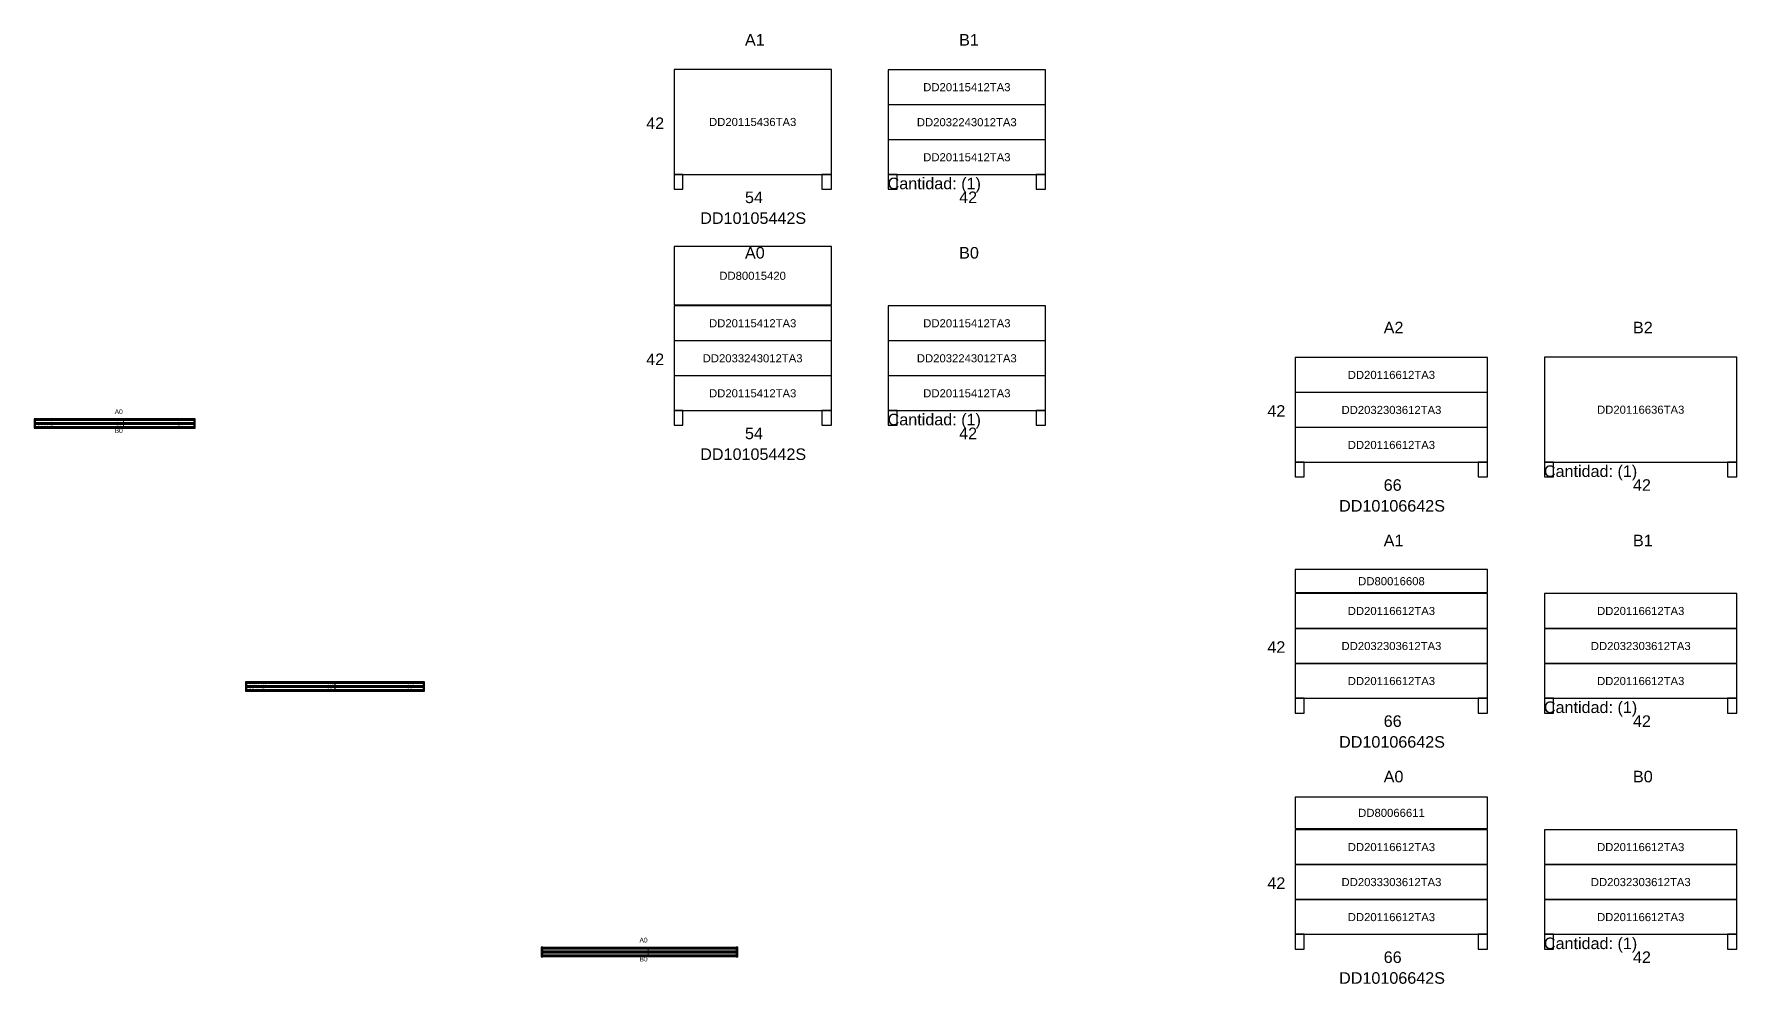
# Model space of a CAD drawing. Header units: millimetres. Extents: x 1377.1 to 1407.3, y 1790.1 to 1799.1.
# Drawn here: x 1392.58 to 1407.32, y 1790.08 to 1798.3 of the extents above; entities that cross this region are included whole.
import ezdxf

# ---------------------------------------------------------------- set-up
doc = ezdxf.new("R2010")
doc.units = ezdxf.units.MM
doc.layers.add('DD2D', color=7, linetype='Continuous')
doc.layers.add('DDReportes', color=7, linetype='Continuous')
doc.styles.get("Standard").update_dxf_attribs({"font": 'arial.ttf'})

# ---------------------------------------------------------------- blocks, each defined once
blk = doc.blocks.new('DD101060422D')
at = {"color": 1, "linetype": 'Continuous', "lineweight": 0}
for p, q in [((0, -0.025), (0, 0.025)), ((0.002, 0.027), (0.021, 0.027)), ((0.002, 0.027), (0.022, 0.027)), ((0.075, 0.027), (0.021, 0.027)), ((0.075, 0.027), (0.075, 0.027)), ((0.076, 0.026), (0.076, 0.034)), ((1.448, 0.034), (0.076, 0.034)), ((1.448, 0.034), (1.448, 0.026)), ((1.449, 0.027), (1.503, 0.027)), ((1.449, 0.027), (1.449, 0.027)), ((1.522, 0.027), (1.502, 0.027)), ((1.522, 0.027), (1.503, 0.027)), ((1.524, -0.025), (1.524, 0.025)), ((0.025, -0.028), (0.002, -0.028)), ((0.025, -0.028), (0.075, -0.028)), ((0.075, -0.028), (0.075, -0.028)), ((0.076, -0.034), (0.076, -0.026)), ((1.448, -0.034), (0.076, -0.034)), ((1.448, -0.026), (1.448, -0.034)), ((1.499, -0.028), (1.449, -0.028)), ((1.449, -0.028), (1.449, -0.028)), ((1.499, -0.028), (1.522, -0.028))]:
    blk.add_line(p, q, dxfattribs=at)
at = {"color": 1}
for p, q in [((0.758, 0.038), (0.766, 0.031)), ((0.758, 0.031), (0.766, 0.038)), ((0.762, 0.034), (0.762, -0.034)), ((0.758, -0.038), (0.766, -0.031)), ((0.758, -0.031), (0.766, -0.038))]:
    blk.add_line(p, q, dxfattribs=at)
for centre in [(0.712, -0.034), (0.812, -0.034)]:
    blk.add_circle(centre, 0.005, dxfattribs=at)
at = {"color": 1, "linetype": 'Continuous', "lineweight": 0}
for centre, radius, start, end in [((0.002, 0.025), 0.00203, 90, 180), ((0.075, 0.026), 0.00151, 10.021, 90), ((0.075, 0.026), 0.00151, 0, 10.021), ((1.449, 0.026), 0.00151, 169.979, 180), ((1.449, 0.026), 0.00151, 169.979, 180), ((1.449, 0.026), 0.00151, 90, 169.979), ((1.522, 0.025), 0.00203, 0, 90), ((0.002, -0.025), 0.00203, 180, 270), ((0.075, -0.026), 0.00151, 270, 349.979), ((0.075, -0.026), 0.00151, 349.979, 0), ((1.449, -0.026), 0.00151, 180, 190.021), ((1.449, -0.026), 0.00151, 180, 190.021), ((1.449, -0.026), 0.00151, 190.021, 270), ((1.522, -0.025), 0.00203, 270, 0)]:
    blk.add_arc(centre, radius, start, end, dxfattribs=at)
at = {"color": 1}
for p in [(0.762, 0.034), (0.762, -0.034)]:
    blk.add_point(p, dxfattribs=at)
at = {"char_height": 0.03, "attachment_point": 1}
for s, insert in [('60"X42"', (0.017, 0.015)), ('30"', (0.692, 0.015)), ('30"', (1.385, 0.015))]:
    blk.add_mtext_dynamic_manual_height_columns(s, width=75.49402, gutter_width=12.5, heights=[0], dxfattribs=dict(at, insert=insert))
blk = doc.blocks.new('SPACE_DD10106042')
blk.add_blockref('DD101060422D', (0, 0))
blk = doc.blocks.new('DD3021422D')
for p, q in [((0, 0.041), (0, -0.041)), ((0.012, 0.041), (0, 0.041)), ((0.012, -0.041), (0.012, 0.041)), ((0, -0.041), (0.012, -0.041))]:
    blk.add_line(p, q)
blk = doc.blocks.new('SPACE_DD302142')
blk.add_blockref('DD3021422D', (0, 0))
blk = doc.blocks.new('DD101054422D')
at = {"color": 1, "linetype": 'Continuous', "lineweight": 0}
for p, q in [((0, -0.025), (0, 0.025)), ((0.002, 0.027), (0.021, 0.027)), ((0.002, 0.027), (0.022, 0.027)), ((0.075, 0.027), (0.021, 0.027)), ((0.075, 0.027), (0.075, 0.027)), ((0.077, 0.026), (0.077, 0.034)), ((1.296, 0.034), (0.077, 0.034)), ((0.762, -0.034), (0.762, 0.034)), ((1.296, 0.034), (1.296, 0.026)), ((1.297, 0.027), (1.351, 0.027)), ((1.297, 0.027), (1.297, 0.027)), ((1.37, 0.027), (1.35, 0.027)), ((1.37, 0.027), (1.351, 0.027)), ((1.372, -0.025), (1.372, 0.025)), ((0.025, -0.028), (0.002, -0.028)), ((0.025, -0.028), (0.075, -0.028)), ((0.075, -0.028), (0.075, -0.028)), ((0.077, -0.034), (0.077, -0.026)), ((1.296, -0.034), (0.077, -0.034)), ((1.296, -0.026), (1.296, -0.034)), ((1.347, -0.028), (1.297, -0.028)), ((1.297, -0.028), (1.297, -0.028)), ((1.347, -0.028), (1.37, -0.028))]:
    blk.add_line(p, q, dxfattribs=at)
at = {"color": 1}
for p, q in [((0.682, 0.038), (0.69, 0.031)), ((0.682, 0.031), (0.69, 0.038)), ((0.682, -0.038), (0.69, -0.031)), ((0.682, -0.031), (0.69, -0.038))]:
    blk.add_line(p, q, dxfattribs=at)
for centre in [(0.636, -0.034), (0.736, -0.034)]:
    blk.add_circle(centre, 0.005, dxfattribs=at)
at = {"color": 1, "linetype": 'Continuous', "lineweight": 0}
for centre, radius, start, end in [((0.002, 0.025), 0.00203, 90, 180), ((0.075, 0.026), 0.00151, 10.021, 90), ((0.075, 0.026), 0.00151, 0, 10.021), ((1.297, 0.026), 0.00151, 169.979, 180), ((1.297, 0.026), 0.00151, 169.979, 180), ((1.297, 0.026), 0.00151, 90, 169.979), ((1.37, 0.025), 0.00203, 0, 90), ((0.002, -0.025), 0.00203, 180, 270), ((0.075, -0.026), 0.00151, 270, 349.979), ((0.075, -0.026), 0.00151, 349.979, 0), ((1.297, -0.026), 0.00151, 180, 190.021), ((1.297, -0.026), 0.00151, 180, 190.021), ((1.297, -0.026), 0.00151, 190.021, 270), ((1.37, -0.025), 0.00203, 270, 0)]:
    blk.add_arc(centre, radius, start, end, dxfattribs=at)
at = {"color": 1}
for p in [(0.686, 0.034), (0.686, -0.034)]:
    blk.add_point(p, dxfattribs=at)
at = {"char_height": 0.03, "attachment_point": 1}
for s, insert in [('54"X42"', (0.017, 0.015)), ('30"', (0.699, 0.015)), ('24"', (1.229, 0.015))]:
    blk.add_mtext_dynamic_manual_height_columns(s, width=75.49402, gutter_width=12.5, heights=[0], dxfattribs=dict(at, insert=insert))
blk = doc.blocks.new('SPACE_DD10105442')
blk.add_blockref('DD101054422D', (0, 0))
blk = doc.blocks.new('DD101066422D')
at = {"color": 1, "linetype": 'Continuous', "lineweight": 0}
for p, q in [((0, -0.025), (0, 0.025)), ((0.002, 0.027), (0.021, 0.027)), ((0.002, 0.027), (0.022, 0.027)), ((0.075, 0.027), (0.021, 0.027)), ((0.075, 0.027), (0.075, 0.027)), ((0.076, 0.026), (0.076, 0.034)), ((1.599, 0.034), (0.076, 0.034)), ((0.914, -0.034), (0.914, 0.034)), ((1.599, 0.034), (1.599, 0.026)), ((1.601, 0.027), (1.655, 0.027)), ((1.601, 0.027), (1.601, 0.027)), ((1.674, 0.027), (1.654, 0.027)), ((1.674, 0.027), (1.655, 0.027)), ((1.676, -0.025), (1.676, 0.025)), ((0.025, -0.028), (0.002, -0.028)), ((0.025, -0.028), (0.075, -0.028)), ((0.075, -0.028), (0.075, -0.028)), ((0.076, -0.034), (0.076, -0.026)), ((1.599, -0.034), (0.076, -0.034)), ((1.599, -0.026), (1.599, -0.034)), ((1.651, -0.028), (1.601, -0.028)), ((1.601, -0.028), (1.601, -0.028)), ((1.651, -0.028), (1.674, -0.028))]:
    blk.add_line(p, q, dxfattribs=at)
at = {"color": 1}
for p, q in [((0.834, 0.038), (0.842, 0.031)), ((0.834, 0.031), (0.842, 0.038)), ((0.834, -0.038), (0.842, -0.031)), ((0.834, -0.031), (0.842, -0.038))]:
    blk.add_line(p, q, dxfattribs=at)
for centre in [(0.788, -0.034), (0.888, -0.034)]:
    blk.add_circle(centre, 0.005, dxfattribs=at)
at = {"color": 1, "linetype": 'Continuous', "lineweight": 0}
for centre, radius, start, end in [((0.002, 0.025), 0.00203, 90, 180), ((0.075, 0.026), 0.00151, 10.021, 90), ((0.075, 0.026), 0.00151, 0, 10.021), ((1.601, 0.026), 0.00151, 169.979, 180), ((1.601, 0.026), 0.00151, 169.979, 180), ((1.601, 0.026), 0.00151, 90, 169.979), ((1.674, 0.025), 0.00203, 0, 90), ((0.002, -0.025), 0.00203, 180, 270), ((0.075, -0.026), 0.00151, 270, 349.979), ((0.075, -0.026), 0.00151, 349.979, 0), ((1.601, -0.026), 0.00151, 180, 190.021), ((1.601, -0.026), 0.00151, 180, 190.021), ((1.601, -0.026), 0.00151, 190.021, 270), ((1.674, -0.025), 0.00203, 270, 0)]:
    blk.add_arc(centre, radius, start, end, dxfattribs=at)
at = {"color": 1}
for p in [(0.838, 0.034), (0.838, -0.034)]:
    blk.add_point(p, dxfattribs=at)
at = {"char_height": 0.03, "attachment_point": 1}
for s, insert in [('66"X42"', (0.017, 0.015)), ('36"', (0.851, 0.015)), ('30"', (1.541, 0.015))]:
    blk.add_mtext_dynamic_manual_height_columns(s, width=75.49402, gutter_width=12.5, heights=[0], dxfattribs=dict(at, insert=insert))
blk = doc.blocks.new('SPACE_DD10106642')
blk.add_blockref('DD101066422D', (0, 0))

msp = doc.modelspace()

# ---------------------------------------------------------------- linework, layer by layer
for points in [[(1392.591, 1794.955), (1393.963, 1794.955), (1393.963, 1794.967), (1392.591, 1794.967)], [(1392.591, 1794.92), (1393.963, 1794.92), (1393.963, 1794.932), (1392.591, 1794.932)], [(1392.591, 1794.886), (1393.963, 1794.886), (1393.963, 1794.898), (1392.591, 1794.898)], [(1394.422, 1792.678), (1395.946, 1792.678), (1395.946, 1792.69), (1394.422, 1792.69)], [(1394.422, 1792.644), (1395.946, 1792.644), (1395.946, 1792.656), (1394.422, 1792.656)], [(1394.422, 1792.609), (1395.946, 1792.609), (1395.946, 1792.621), (1394.422, 1792.621)], [(1396.982, 1790.381), (1398.658, 1790.381), (1398.658, 1790.393), (1396.982, 1790.393)], [(1396.982, 1790.347), (1398.658, 1790.347), (1398.658, 1790.359), (1396.982, 1790.359)], [(1396.982, 1790.313), (1398.658, 1790.313), (1398.658, 1790.325), (1396.982, 1790.325)]]:
    msp.add_lwpolyline(points, close=True)
at = {"layer": 'DD2D'}
for p, q in [((1392.591, 1794.926), (1392.579, 1794.926)), ((1392.591, 1794.961), (1393.963, 1794.961)), ((1392.591, 1794.926), (1393.963, 1794.926)), ((1392.591, 1794.926), (1393.963, 1794.926)), ((1392.591, 1794.892), (1393.963, 1794.892)), ((1393.963, 1794.926), (1393.975, 1794.926)), ((1394.422, 1792.65), (1394.41, 1792.65)), ((1394.422, 1792.684), (1395.946, 1792.684)), ((1394.422, 1792.65), (1395.946, 1792.65)), ((1394.422, 1792.65), (1395.946, 1792.65)), ((1395.946, 1792.65), (1395.958, 1792.65)), ((1394.422, 1792.615), (1395.946, 1792.615)), ((1396.982, 1790.353), (1396.97, 1790.353)), ((1396.982, 1790.387), (1398.658, 1790.387)), ((1396.982, 1790.353), (1398.658, 1790.353)), ((1396.982, 1790.353), (1398.658, 1790.353)), ((1396.982, 1790.319), (1398.658, 1790.319)), ((1398.658, 1790.353), (1398.67, 1790.353))]:
    msp.add_line(p, q, dxfattribs=at)
at = {"layer": 'DDReportes'}
for points in [[(1398.119, 1797.082), (1399.481, 1797.082), (1399.481, 1797.991), (1398.119, 1797.991)], [(1399.973, 1797.688), (1401.335, 1797.688), (1401.335, 1797.987), (1399.973, 1797.987)], [(1399.973, 1797.385), (1401.335, 1797.385), (1401.335, 1797.684), (1399.973, 1797.684)], [(1399.973, 1797.082), (1401.335, 1797.082), (1401.335, 1797.381), (1399.973, 1797.381)], [(1398.119, 1796.954), (1398.196, 1796.954), (1398.196, 1797.082), (1398.119, 1797.082)], [(1399.399, 1796.954), (1399.481, 1796.954), (1399.481, 1797.082), (1399.399, 1797.082)], [(1399.973, 1796.954), (1400.05, 1796.954), (1400.05, 1797.082), (1399.973, 1797.082)], [(1401.253, 1796.954), (1401.335, 1796.954), (1401.335, 1797.082), (1401.253, 1797.082)], [(1398.119, 1795.954), (1399.481, 1795.954), (1399.481, 1796.457), (1398.119, 1796.457)], [(1398.119, 1795.645), (1399.481, 1795.645), (1399.481, 1795.944), (1398.119, 1795.944)], [(1399.973, 1795.645), (1401.335, 1795.645), (1401.335, 1795.944), (1399.973, 1795.944)], [(1398.119, 1795.342), (1399.481, 1795.342), (1399.481, 1795.641), (1398.119, 1795.641)], [(1399.973, 1795.342), (1401.335, 1795.342), (1401.335, 1795.641), (1399.973, 1795.641)], [(1403.496, 1795.198), (1405.162, 1795.198), (1405.162, 1795.497), (1403.496, 1795.497)], [(1405.654, 1794.592), (1407.32, 1794.592), (1407.32, 1795.501), (1405.654, 1795.501)], [(1398.119, 1795.039), (1399.481, 1795.039), (1399.481, 1795.338), (1398.119, 1795.338)], [(1399.973, 1795.039), (1401.335, 1795.039), (1401.335, 1795.338), (1399.973, 1795.338)], [(1403.496, 1794.895), (1405.162, 1794.895), (1405.162, 1795.194), (1403.496, 1795.194)], [(1398.119, 1794.911), (1398.196, 1794.911), (1398.196, 1795.039), (1398.119, 1795.039)], [(1399.399, 1794.911), (1399.481, 1794.911), (1399.481, 1795.039), (1399.399, 1795.039)], [(1399.973, 1794.911), (1400.05, 1794.911), (1400.05, 1795.039), (1399.973, 1795.039)], [(1401.253, 1794.911), (1401.335, 1794.911), (1401.335, 1795.039), (1401.253, 1795.039)], [(1403.496, 1794.592), (1405.162, 1794.592), (1405.162, 1794.891), (1403.496, 1794.891)], [(1403.496, 1794.464), (1403.573, 1794.464), (1403.573, 1794.592), (1403.496, 1794.592)], [(1405.08, 1794.464), (1405.162, 1794.464), (1405.162, 1794.592), (1405.08, 1794.592)], [(1405.654, 1794.464), (1405.731, 1794.464), (1405.731, 1794.592), (1405.654, 1794.592)], [(1407.238, 1794.464), (1407.32, 1794.464), (1407.32, 1794.592), (1407.238, 1794.592)], [(1403.496, 1793.464), (1405.162, 1793.464), (1405.162, 1793.662), (1403.496, 1793.662)], [(1403.496, 1793.155), (1405.162, 1793.155), (1405.162, 1793.454), (1403.496, 1793.454)], [(1405.654, 1793.155), (1407.32, 1793.155), (1407.32, 1793.454), (1405.654, 1793.454)], [(1403.496, 1792.852), (1405.162, 1792.852), (1405.162, 1793.151), (1403.496, 1793.151)], [(1405.654, 1792.852), (1407.32, 1792.852), (1407.32, 1793.151), (1405.654, 1793.151)], [(1403.496, 1792.549), (1405.162, 1792.549), (1405.162, 1792.848), (1403.496, 1792.848)], [(1405.654, 1792.549), (1407.32, 1792.549), (1407.32, 1792.848), (1405.654, 1792.848)], [(1403.496, 1792.421), (1403.573, 1792.421), (1403.573, 1792.549), (1403.496, 1792.549)], [(1405.08, 1792.421), (1405.162, 1792.421), (1405.162, 1792.549), (1405.08, 1792.549)], [(1405.654, 1792.421), (1405.731, 1792.421), (1405.731, 1792.549), (1405.654, 1792.549)], [(1407.238, 1792.421), (1407.32, 1792.421), (1407.32, 1792.549), (1407.238, 1792.549)], [(1403.496, 1791.421), (1405.162, 1791.421), (1405.162, 1791.694), (1403.496, 1791.694)], [(1403.496, 1791.112), (1405.162, 1791.112), (1405.162, 1791.411), (1403.496, 1791.411)], [(1405.654, 1791.112), (1407.32, 1791.112), (1407.32, 1791.411), (1405.654, 1791.411)], [(1403.496, 1790.809), (1405.162, 1790.809), (1405.162, 1791.108), (1403.496, 1791.108)], [(1405.654, 1790.809), (1407.32, 1790.809), (1407.32, 1791.108), (1405.654, 1791.108)], [(1403.496, 1790.506), (1405.162, 1790.506), (1405.162, 1790.805), (1403.496, 1790.805)], [(1405.654, 1790.506), (1407.32, 1790.506), (1407.32, 1790.805), (1405.654, 1790.805)], [(1403.496, 1790.378), (1403.573, 1790.378), (1403.573, 1790.506), (1403.496, 1790.506)], [(1405.08, 1790.378), (1405.162, 1790.378), (1405.162, 1790.506), (1405.08, 1790.506)], [(1405.654, 1790.378), (1405.731, 1790.378), (1405.731, 1790.506), (1405.654, 1790.506)], [(1407.238, 1790.378), (1407.32, 1790.378), (1407.32, 1790.506), (1407.238, 1790.506)]]:
    msp.add_lwpolyline(points, close=True, dxfattribs=at)

# ---------------------------------------------------------------- block references
at = {"rotation": 180}
for p in [(1392.591, 1794.926), (1394.422, 1792.65), (1396.982, 1790.353)]:
    msp.add_blockref('SPACE_DD302142', p, dxfattribs=at)
for name, p in [('SPACE_DD10105442', (1392.591, 1794.926)), ('SPACE_DD302142', (1393.963, 1794.926)), ('SPACE_DD10106042', (1394.422, 1792.65)), ('SPACE_DD302142', (1395.946, 1792.65)), ('SPACE_DD10106642', (1396.982, 1790.353)), ('SPACE_DD302142', (1398.658, 1790.353))]:
    msp.add_blockref(name, p)

# ---------------------------------------------------------------- texts
at = {"layer": 'DDReportes'}
for s, height, p in [('A1', 0.1, (1398.733, 1798.197)), ('B1', 0.1, (1400.587, 1798.197)), ('DD20115412TA3', 0.07, (1400.276, 1797.802)), ('42', 0.1, (1397.878, 1797.475)), ('DD20115436TA3', 0.07, (1398.422, 1797.501)), ('DD2032243012TA3', 0.07, (1400.221, 1797.499)), ('DD20115412TA3', 0.07, (1400.276, 1797.196)), ('Cantidad: (1)', 0.1, (1399.968, 1796.954)), ('54', 0.1, (1398.733, 1796.834)), ('42', 0.1, (1400.587, 1796.834)), ('DD10105442S', 0.1, (1398.346, 1796.654)), ('A0', 0.1, (1398.733, 1796.354)), ('B0', 0.1, (1400.587, 1796.354)), ('DD80015420', 0.07, (1398.511, 1796.17)), ('DD20115412TA3', 0.07, (1398.422, 1795.759)), ('DD20115412TA3', 0.07, (1400.276, 1795.759)), ('A2', 0.1, (1404.262, 1795.707)), ('B2', 0.1, (1406.42, 1795.707)), ('42', 0.1, (1397.878, 1795.432)), ('DD2033243012TA3', 0.07, (1398.367, 1795.456)), ('DD2032243012TA3', 0.07, (1400.221, 1795.456)), ('DD20116612TA3', 0.07, (1403.951, 1795.312)), ('DD20115412TA3', 0.07, (1398.422, 1795.153)), ('DD20115412TA3', 0.07, (1400.276, 1795.153)), ('A0', 0.041, (1393.277, 1795.008)), ('Cantidad: (1)', 0.1, (1399.968, 1794.911)), ('42', 0.1, (1403.255, 1794.985)), ('DD2032303612TA3', 0.07, (1403.897, 1795.009)), ('DD20116636TA3', 0.07, (1406.109, 1795.011)), ('B0', 0.041, (1393.277, 1794.844)), ('54', 0.1, (1398.733, 1794.791)), ('42', 0.1, (1400.587, 1794.791)), ('DD10105442S', 0.1, (1398.346, 1794.611)), ('DD20116612TA3', 0.07, (1403.951, 1794.706)), ('Cantidad: (1)', 0.1, (1405.649, 1794.464)), ('66', 0.1, (1404.262, 1794.344)), ('42', 0.1, (1406.42, 1794.344)), ('DD10106642S', 0.1, (1403.876, 1794.164)), ('A1', 0.1, (1404.262, 1793.864)), ('B1', 0.1, (1406.42, 1793.864)), ('DD80016608', 0.07, (1404.041, 1793.527)), ('DD20116612TA3', 0.07, (1403.951, 1793.269)), ('DD20116612TA3', 0.07, (1406.109, 1793.269)), ('42', 0.1, (1403.255, 1792.942)), ('DD2032303612TA3', 0.07, (1403.897, 1792.966)), ('DD2032303612TA3', 0.07, (1406.055, 1792.966)), ('DD20116612TA3', 0.07, (1403.951, 1792.663)), ('DD20116612TA3', 0.07, (1406.109, 1792.663)), ('Cantidad: (1)', 0.1, (1405.649, 1792.421)), ('66', 0.1, (1404.262, 1792.301)), ('42', 0.1, (1406.42, 1792.301)), ('DD10106642S', 0.1, (1403.876, 1792.121)), ('A0', 0.1, (1404.262, 1791.821)), ('B0', 0.1, (1406.42, 1791.821)), ('DD80066611', 0.07, (1404.041, 1791.522)), ('DD20116612TA3', 0.07, (1403.951, 1791.226)), ('DD20116612TA3', 0.07, (1406.109, 1791.226)), ('42', 0.1, (1403.255, 1790.899)), ('DD2033303612TA3', 0.07, (1403.897, 1790.923)), ('DD2032303612TA3', 0.07, (1406.055, 1790.923)), ('DD20116612TA3', 0.07, (1403.951, 1790.62)), ('DD20116612TA3', 0.07, (1406.109, 1790.62)), ('A0', 0.041, (1397.82, 1790.435)), ('Cantidad: (1)', 0.1, (1405.649, 1790.378)), ('B0', 0.041, (1397.82, 1790.271)), ('66', 0.1, (1404.262, 1790.258)), ('42', 0.1, (1406.42, 1790.258)), ('DD10106642S', 0.1, (1403.876, 1790.078))]:
    msp.add_text(s, height=height, dxfattribs=at).set_placement(p)

doc.saveas('drawing.dxf')
